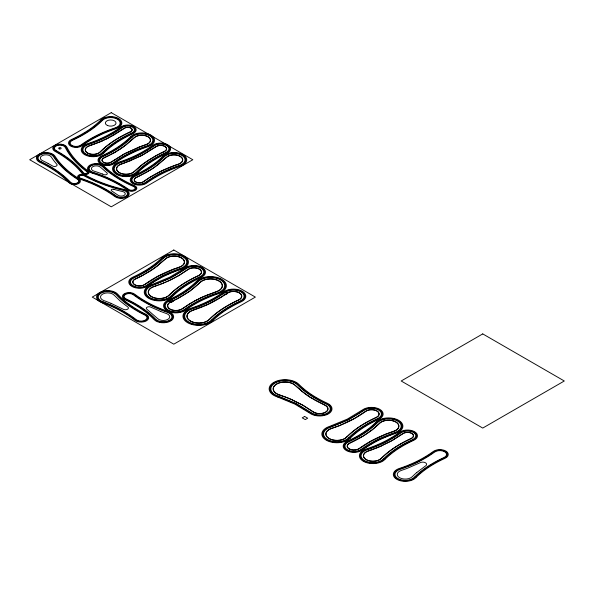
<?xml version="1.0" encoding="UTF-8"?>
<svg xmlns="http://www.w3.org/2000/svg" width="594" height="594" viewBox="0 0 594 594"><rect width="100%" height="100%" fill="white"/><g stroke="black" fill="none" stroke-linecap="round" stroke-linejoin="round"><path stroke-width="0.89" d="M157.403 265.897L165.117 259.095A10.38 5.992 0 0 1 181.482 257.818A10.38 5.992 0 0 1 179.269 267.27L172.661 269.49M157.254 266.008L151.359 270.344M157.343 165.318L166.498 157.41A8.62 4.975 0 0 1 180.093 156.356A8.62 4.975 0 0 1 178.252 164.196L174.235 165.585M156.898 165.481L152.25 168.852M154.158 145.857C143.874 153.341 132.269 158.895 120.203 162.86A11.835 6.831 0 0 0 117.679 173.634A11.835 6.831 0 0 0 136.345 172.178C144.706 163.736 155.056 157.521 165.8 152.576A8.286 4.782 0 0 0 166.513 145.441A8.286 4.782 0 0 0 154.158 145.857M187.867 269.698L179.447 275.208M123.641 146.785L134.289 137.793A8.62 4.975 0 0 1 147.876 136.731A8.62 4.975 0 0 1 146.042 144.58L145.025 144.914M123.403 146.948L121.748 148.099M225.52 294.349L227.012 293.288A8.227 4.752 0 0 1 239.271 292.879A8.227 4.752 0 0 1 238.565 299.955C227.999 305.13 217.56 311.137 209.251 319.624A11.962 6.905 0 0 1 190.399 321.094A11.962 6.905 0 0 1 192.946 310.209C204.291 306.727 215.295 301.492 224.94 294.587M153.98 268.577L165.281 259.147A10.202 5.888 0 0 1 181.356 257.893A10.202 5.888 0 0 1 179.18 267.174L178.542 267.389M153.408 268.807L142.278 275.653M153.965 167.716L166.342 157.358A8.799 5.079 0 0 1 180.22 156.281A8.799 5.079 0 0 1 178.349 164.293C165.867 168.109 154.024 174.005 143.51 181.734A5.249 3.029 0 0 1 135.677 181.994A5.249 3.029 0 0 1 136.13 177.472L137.288 176.938M121.51 148.262L120.292 149.072M153.49 167.879L150.46 169.988M120.04 149.235L118.243 150.371M151.032 270.552L148.708 272.015M151.745 169.023L146.28 172.46M221.577 296.985L226.863 293.221A8.405 4.856 0 0 1 239.404 292.805A8.405 4.856 0 0 1 238.677 300.037L237.882 300.408M149.346 159.511L141.186 165.273L134.229 171.488A9.407 5.435 0 0 1 119.401 172.646A9.407 5.435 0 0 1 121.399 164.078L123.908 163.231M149.703 159.444L158.242 154.418M220.923 297.245L207.722 304.403L193.228 310.12M117.983 150.534L115.978 151.589M149.963 170.144L139.575 175.846M150.757 176.73L143.369 181.667A5.071 2.925 0 0 1 135.811 181.92A5.071 2.925 0 0 1 136.249 177.554L146.013 172.609M363.127 436.137L372.26 429.856L379.692 423.27A10.202 5.888 0 0 1 395.767 422.015A10.202 5.888 0 0 1 393.599 431.303L384.689 434.556M189.894 303.66L182.328 308.687A8.227 4.752 0 0 1 170.062 309.095A8.227 4.752 0 0 1 170.775 302.012L171.042 301.893M151.099 176.678L162.013 170.797L173.842 165.852M190.214 303.616L194.676 300.92M148.099 272.23L140.563 276.544M362.518 436.352L349.718 443.065A6.831 3.943 0 0 0 349.131 448.945A6.831 3.943 0 0 0 359.311 448.604L371.205 441.075L384.556 434.734M116.276 151.418L126.128 144.773L134.133 137.741A8.799 5.079 0 0 1 148.003 136.657A8.799 5.079 0 0 1 146.131 144.669L142.523 145.782M191.045 302.97L182.469 308.746A8.405 4.856 0 0 1 169.936 309.17A8.405 4.856 0 0 1 170.664 301.93L176.507 299.094M116.149 151.641L109.994 154.9M115.889 151.789L114.063 152.844M178.943 275.356L177.279 276.455M191.394 302.91L196.525 299.933M178.252 275.906L187.994 269.438A7.618 4.396 0 0 1 199.354 269.06A7.618 4.396 0 0 1 198.693 275.616C187.89 280.583 177.487 286.843 169.075 295.329A11.167 6.452 0 0 1 151.463 296.703A11.167 6.452 0 0 1 153.846 286.538L158.049 285.09M177.792 276.017L174.539 277.947M113.803 152.992L105.079 157.321M176.715 276.626L170.857 279.811M156.17 155.517L143.845 163.424L134.393 171.54A9.593 5.539 0 0 1 119.268 172.72A9.593 5.539 0 0 1 121.31 163.989L130.027 160.944M156.482 155.494L161.434 152.821M195.04 300.861L200.572 297.921M177.183 298.879L189.961 291.09L200.245 282.402A11.776 6.801 0 0 1 218.815 280.955A11.776 6.801 0 0 1 216.305 291.669L204.73 296.176M141.691 275.824L135.298 278.942A6.831 3.943 0 0 0 134.712 284.823A6.831 3.943 0 0 0 144.899 284.481L157.945 276.321L172.52 269.676M173.908 278.133L169.995 280.227M196.822 299.918L202.368 297.089M158.539 154.41L163.142 152.012M108.665 137.763L124.272 128.245A4.462 2.576 0 0 1 130.925 128.022A4.462 2.576 0 0 1 130.539 131.861M109.355 155.368L103.92 157.856A5.249 3.029 0 0 0 103.467 162.377A5.249 3.029 0 0 0 111.293 162.11L123.812 154.225L137.711 147.728M108.487 137.994L106.512 138.966M140.243 276.707L136.724 278.423M139.286 175.98L137.578 176.804M161.791 152.784L164.293 151.477A5.858 3.386 0 0 0 164.798 146.436A5.858 3.386 0 0 0 156.059 146.725L140.845 156.029L124.309 162.971M106.222 139.107L102.02 140.904M170.263 279.96L168.845 280.769M200.854 297.928L204.418 296.176M237.518 300.438C227.16 305.309 217.196 311.397 209.095 319.572A11.776 6.801 0 0 1 190.526 321.02A11.776 6.801 0 0 1 193.035 310.298M169.112 280.509L162.541 283.494M105.049 157.469L104.032 157.937A5.071 2.925 0 0 0 103.594 162.303A5.071 2.925 0 0 0 111.152 162.051L124.933 153.482L139.664 146.963M163.417 152.012L164.404 151.559A6.044 3.49 0 0 0 164.924 146.362A6.044 3.49 0 0 0 155.918 146.659L143.726 154.366L130.168 160.759M136.397 278.571L135.417 279.024A6.645 3.839 0 0 0 134.838 284.749A6.645 3.839 0 0 0 144.75 284.422C154.93 277.027 166.365 271.406 178.311 267.59M171.302 301.767C181.727 296.748 191.877 290.637 200.089 282.35A11.962 6.905 0 0 1 218.941 280.88A11.962 6.905 0 0 1 216.394 291.758L209.511 294.216M130.539 131.861C119.446 136.962 108.776 143.384 100.134 152.101A8.012 4.626 0 0 1 87.504 153.089A8.012 4.626 0 0 1 89.211 145.797M168.555 280.903L167.679 281.304M202.651 297.097L207.893 294.728M167.382 281.437L166.498 281.831M381.452 445.864L392.708 440.154L402.791 433.635A6.044 3.49 0 0 1 411.798 433.33A6.044 3.49 0 0 1 411.278 438.535C400.326 443.57 389.79 449.91 381.266 458.516A9.593 5.539 0 0 1 366.142 459.689A9.593 5.539 0 0 1 368.183 450.965L378.623 447.208M102.272 140.793L113.365 135.387L124.413 128.304A4.277 2.473 0 0 1 130.799 128.096A4.277 2.473 0 0 1 130.428 131.779C119.32 136.887 108.628 143.325 99.978 152.049A7.833 4.522 0 0 1 87.63 153.014A7.833 4.522 0 0 1 89.3 145.886L100.995 141.483M381.318 446.049L373.633 449.049M102.168 140.971L100.995 141.35M101.871 141.097L95.233 143.674M165.808 282.128L165.347 282.328M164.805 282.432L159.452 284.697M378.764 447.022L391.067 441.223L402.932 433.702A5.858 3.386 0 0 1 411.672 433.405A5.858 3.386 0 0 1 411.167 438.454C400.2 443.495 389.649 449.844 381.103 458.464A9.407 5.435 0 0 1 366.268 459.615A9.407 5.435 0 0 1 368.273 451.054L373.247 449.324M340.54 425.081L353.92 418.718L365.592 411.315A7.618 4.396 0 0 1 376.952 410.937A7.618 4.396 0 0 1 376.299 417.493C365.496 422.468 355.093 428.72 346.673 437.214A11.167 6.452 0 0 1 329.069 438.587A11.167 6.452 0 0 1 331.445 428.415L338.112 426.046M340.377 425.274L338.758 425.92M162.311 283.59L161.835 283.776M208.167 294.75L209.244 294.327M137.853 147.542L142.122 146.05M161.323 283.85L158.969 284.875M140.05 146.688L144.617 145.181M94.862 143.815L94.119 144.09M158.873 284.786L155.212 286.204M93.748 144.223L92.998 144.498M92.627 144.632L91.87 144.891M91.491 145.025L90.734 145.285M90.355 145.411L89.59 145.671M154.893 286.315L153.935 286.627A10.989 6.341 0 0 0 151.596 296.629A10.989 6.341 0 0 0 168.919 295.277C177.346 286.776 187.763 280.509 198.582 275.534A7.44 4.292 0 0 0 201.359 272.639L201.381 272.483A7.44 4.292 0 0 0 199.391 269.231L198.931 268.971A7.44 4.292 0 0 0 194.78 267.901L194.468 267.887A7.44 4.292 0 0 0 188.135 269.505M279.425 394.965L285.855 397.141M280.353 395.151L279.143 394.869A11.962 6.905 0 0 1 276.596 383.984A11.962 6.905 0 0 1 295.448 385.461L296.421 386.427M280.539 395.337L289.07 398.426M286.026 397.327L291.699 399.547M289.233 398.619L292.478 399.888M291.847 399.74L302.465 404.915L313.201 411.798A8.227 4.752 0 0 0 325.467 412.206A8.227 4.752 0 0 0 324.762 405.123L317.634 401.611M292.627 400.089L303.244 405.502L313.06 411.857A8.405 4.856 0 0 0 325.601 412.281A8.405 4.856 0 0 0 324.873 405.041L310.447 397.468M317.144 401.351L314.271 399.755M314.159 399.547L307.989 395.871M310.239 397.334L309.6 396.926M309.578 396.755L301.745 391.305M307.796 395.745L304.677 393.555M304.692 393.391L295.292 385.513A11.776 6.801 0 0 0 276.722 384.058A11.776 6.801 0 0 0 279.232 394.78M301.745 391.127L296.584 386.59M131.489 136.88C123.121 145.322 112.778 151.537 102.034 156.482A8.286 4.782 0 0 0 101.322 163.617A8.286 4.782 0 0 0 113.677 163.202C123.96 155.717 135.566 150.163 147.631 146.198A11.835 6.831 0 0 0 150.156 135.425A11.835 6.831 0 0 0 131.489 136.88M138.001 172.483L137.823 172.661A13.536 7.819 0 0 1 116.476 174.332A13.536 7.819 0 0 1 119.364 162.006C131.252 158.101 142.686 152.621 152.829 145.248A9.987 5.762 0 0 1 167.716 144.75A9.987 5.762 0 0 1 166.855 153.341C156.341 158.182 146.213 164.256 138.001 172.483M163.706 156.497C155.338 164.939 144.988 171.154 134.251 176.099A8.286 4.782 0 0 0 133.531 183.234A8.286 4.782 0 0 0 145.886 182.818C156.177 175.334 167.783 169.78 179.841 165.815A11.835 6.831 0 0 0 182.365 155.041A11.835 6.831 0 0 0 163.706 156.497M171.183 295.812L171.027 295.975A13.417 7.744 0 0 1 149.874 297.624A13.417 7.744 0 0 1 152.732 285.41L170.797 277.999L186.234 268.629A9.868 5.695 0 0 1 187.763 267.738L188.038 267.619A9.868 5.695 0 0 1 202.302 269.127L202.48 269.297A9.868 5.695 0 0 1 201.849 275.594L201.7 275.705A9.868 5.695 0 0 1 200.089 276.633C189.56 281.482 179.418 287.563 171.183 295.812M171.874 296.042L171.711 296.198A14.204 8.205 0 0 1 149.317 297.943A14.204 8.205 0 0 1 152.346 285.016C164.167 281.133 175.534 275.683 185.618 268.347A10.655 6.148 0 0 1 201.5 267.82A10.655 6.148 0 0 1 200.579 276.99C190.117 281.801 180.049 287.845 171.874 296.042M172.661 296.302L172.505 296.458A15.117 8.724 0 0 1 148.678 298.314A15.117 8.724 0 0 1 151.893 284.556L169.684 277.257L184.897 268.02A11.561 6.675 0 0 1 202.146 267.449A11.561 6.675 0 0 1 201.143 277.405C190.771 282.18 180.769 288.172 172.661 296.302M198.136 281.704C189.932 289.983 179.796 296.072 169.268 300.913A10.655 6.148 0 0 0 168.347 310.083A10.655 6.148 0 0 0 184.237 309.556C194.312 302.22 205.68 296.77 217.501 292.887A14.204 8.205 0 0 0 220.53 279.96A14.204 8.205 0 0 0 198.136 281.704M211.36 320.107L211.204 320.263A14.204 8.205 0 0 1 188.81 322.007A14.204 8.205 0 0 1 191.84 309.08C203.66 305.197 215.028 299.755 225.104 292.419A10.655 6.148 0 0 1 240.993 291.884A10.655 6.148 0 0 1 240.073 301.054C229.618 305.873 219.535 311.909 211.36 320.107M212.838 320.589L212.682 320.745A15.904 9.185 0 0 1 187.607 322.705A15.904 9.185 0 0 1 191.001 308.227C202.643 304.403 213.847 299.034 223.775 291.81A12.355 7.135 0 0 1 242.196 291.194A12.355 7.135 0 0 1 241.127 301.826C230.821 306.571 220.894 312.518 212.838 320.589M346.681 436.998L346.517 437.162A10.989 6.341 0 0 1 329.195 438.513A10.989 6.341 0 0 1 331.534 428.512C343.614 424.472 355.383 418.97 365.733 411.382A7.44 4.292 0 0 1 370.753 409.778L371.027 409.763A7.44 4.292 0 0 1 376.655 410.914L377.101 411.182A7.44 4.292 0 0 1 378.957 413.58L378.987 413.758A7.44 4.292 0 0 1 376.18 417.411C365.429 422.356 355.078 428.571 346.681 436.998M348.789 437.689L348.626 437.852A13.417 7.744 0 0 1 327.48 439.501A13.417 7.744 0 0 1 330.338 427.286L348.396 419.876L363.832 410.513A9.868 5.695 0 0 1 365.369 409.615L365.637 409.496A9.868 5.695 0 0 1 376.544 409.132L376.841 409.236A9.868 5.695 0 0 1 379.455 417.471L379.239 417.627A9.868 5.695 0 0 1 377.687 418.51C367.159 423.359 357.016 429.44 348.789 437.689M349.472 437.919L349.317 438.075A14.204 8.205 0 0 1 326.923 439.82A14.204 8.205 0 0 1 329.945 426.893C341.765 423.01 353.133 417.567 363.216 410.231A10.655 6.148 0 0 1 379.098 409.697A10.655 6.148 0 0 1 378.178 418.867C367.723 423.678 357.647 429.722 349.472 437.919M350.26 438.179L350.104 438.335A15.117 8.724 0 0 1 326.277 440.199A15.117 8.724 0 0 1 329.499 426.44L347.282 419.134L362.503 409.905A11.561 6.675 0 0 1 379.744 409.325A11.561 6.675 0 0 1 378.749 419.282C368.369 424.057 358.375 430.049 350.26 438.179M383.397 458.969L383.212 459.155A11.835 6.831 0 0 1 364.553 460.61A11.835 6.831 0 0 1 367.077 449.836C379.135 445.871 390.748 440.317 401.032 432.826A8.286 4.782 0 0 1 413.387 432.417A8.286 4.782 0 0 1 412.674 439.553C402.004 444.453 391.736 450.623 383.397 458.969M384.875 459.459L384.697 459.637A13.536 7.819 0 0 1 363.35 461.3A13.536 7.819 0 0 1 366.238 448.982C378.126 445.077 389.56 439.597 399.695 432.217A9.987 5.762 0 0 1 414.59 431.719A9.987 5.762 0 0 1 413.728 440.317C403.215 445.158 393.087 451.225 384.875 459.459M100.973 119.862C92.56 128.349 82.158 134.608 71.354 139.575A7.618 4.396 0 0 0 70.701 146.131A7.618 4.396 0 0 0 82.054 145.753C92.404 138.224 104.076 132.64 116.209 128.653A11.167 6.452 0 0 0 118.585 118.488A11.167 6.452 0 0 0 100.973 119.862M101.767 120.122C93.288 128.675 82.811 134.979 71.919 139.984A6.705 3.876 0 0 0 71.339 145.76A6.705 3.876 0 0 0 81.341 145.426C91.766 137.838 103.527 132.21 115.756 128.193A10.261 5.925 0 0 0 117.939 118.859A10.261 5.925 0 0 0 101.767 120.122M102.45 120.344C93.919 128.957 83.368 135.306 72.409 140.34A5.918 3.415 0 0 0 71.896 145.441A5.918 3.415 0 0 0 80.725 145.144C91.216 137.504 103.059 131.846 115.362 127.799A9.467 5.465 0 0 0 117.382 119.179A9.467 5.465 0 0 0 102.45 120.344M102.331 152.502L102.086 152.747A10.261 5.925 0 0 1 85.915 154.009A10.261 5.925 0 0 1 88.098 144.669C100.327 140.652 112.088 135.024 122.513 127.435A6.705 3.876 0 0 1 132.514 127.101A6.705 3.876 0 0 1 131.935 132.878C121.146 137.838 110.774 144.067 102.331 152.502M103.044 152.695L102.777 152.97A11.048 6.378 0 0 1 85.358 154.329A11.048 6.378 0 0 1 87.712 144.275C99.851 140.281 111.538 134.69 121.896 127.153A7.499 4.329 0 0 1 133.071 126.782A7.499 4.329 0 0 1 132.425 133.234C121.725 138.157 111.427 144.335 103.044 152.695M103.802 152.992L103.564 153.23A11.962 6.905 0 0 1 84.712 154.7A11.962 6.905 0 0 1 87.259 143.815C99.309 139.857 110.907 134.303 121.176 126.826A8.405 4.856 0 0 1 133.717 126.411A8.405 4.856 0 0 1 132.989 133.643C122.364 138.536 112.125 144.676 103.802 152.992M130.695 136.62C122.394 144.995 112.132 151.166 101.47 156.066A9.2 5.309 0 0 0 100.676 163.989A9.2 5.309 0 0 0 114.39 163.528C124.592 156.096 136.108 150.586 148.077 146.651A12.749 7.358 0 0 0 150.794 135.046A12.749 7.358 0 0 0 130.695 136.62M132.18 137.103C123.752 145.604 113.343 151.864 102.524 156.838A7.499 4.329 0 0 0 101.878 163.291A7.499 4.329 0 0 0 113.06 162.919C123.411 155.383 135.098 149.792 147.238 145.797A11.048 6.378 0 0 0 149.591 135.744A11.048 6.378 0 0 0 132.18 137.103M137.266 172.163L137.028 172.401A12.63 7.291 0 0 1 117.122 173.96A12.63 7.291 0 0 1 119.81 162.466C131.794 158.524 143.325 153.007 153.542 145.575A9.073 5.242 0 0 1 167.07 145.122A9.073 5.242 0 0 1 166.29 152.933C155.717 157.796 145.537 163.899 137.266 172.163M162.912 156.237C154.603 164.612 144.342 170.782 133.687 175.683A9.2 5.309 0 0 0 132.893 183.605A9.2 5.309 0 0 0 146.607 183.145C156.809 175.713 168.325 170.203 180.294 166.268A12.749 7.358 0 0 0 183.011 154.67A12.749 7.358 0 0 0 162.912 156.237M164.39 156.719C155.962 165.221 145.552 171.48 134.741 176.455A7.499 4.329 0 0 0 134.096 182.907A7.499 4.329 0 0 0 145.27 182.536C155.621 175 167.308 169.409 179.455 165.414A11.048 6.378 0 0 0 181.809 155.361A11.048 6.378 0 0 0 164.39 156.719M161.687 257.974C153.497 266.238 143.369 272.319 132.856 277.16A10.774 6.222 0 0 0 131.92 286.434A10.774 6.222 0 0 0 147.988 285.9C158.056 278.571 169.416 273.129 181.222 269.253A14.323 8.271 0 0 0 184.274 256.207A14.323 8.271 0 0 0 161.687 257.974M162.481 258.234C154.217 266.558 144.023 272.698 133.42 277.569A9.868 5.695 0 0 0 132.566 286.063A9.868 5.695 0 0 0 147.275 285.573L162.711 276.203L180.769 268.792A13.417 7.744 0 0 0 183.628 256.578A13.417 7.744 0 0 0 162.481 258.234M163.164 258.457C154.856 266.847 144.58 273.017 133.91 277.925A9.073 5.242 0 0 0 133.123 285.744A9.073 5.242 0 0 0 146.659 285.291C156.875 277.851 168.399 272.334 180.383 268.399A12.63 7.291 0 0 0 183.071 256.905A12.63 7.291 0 0 0 163.164 258.457M196.659 281.222C188.573 289.375 178.586 295.374 168.213 300.148A12.355 7.135 0 0 0 167.144 310.781A12.355 7.135 0 0 0 185.566 310.165C195.493 302.94 206.697 297.572 218.34 293.74A15.904 9.185 0 0 0 221.733 279.269A15.904 9.185 0 0 0 196.659 281.222M197.446 281.482C189.3 289.701 179.232 295.745 168.778 300.557A11.442 6.608 0 0 0 167.79 310.41A11.442 6.608 0 0 0 184.853 309.838C194.862 302.554 206.155 297.141 217.894 293.288A14.991 8.658 0 0 0 221.087 279.64A14.991 8.658 0 0 0 197.446 281.482M212.103 320.277L211.895 320.485A14.991 8.658 0 0 1 188.253 322.334A14.991 8.658 0 0 1 191.446 308.687C203.185 304.826 214.479 299.421 224.487 292.129A11.442 6.608 0 0 1 241.55 291.565A11.442 6.608 0 0 1 240.563 301.41C230.197 306.185 220.211 312.169 212.103 320.277M376.106 422.096C367.909 430.36 357.781 436.442 347.267 441.283A10.774 6.222 0 0 0 346.339 450.556A10.774 6.222 0 0 0 362.407 450.022C372.468 442.693 383.828 437.251 395.634 433.375A14.323 8.271 0 0 0 398.685 420.329A14.323 8.271 0 0 0 376.106 422.096M376.893 422.356C368.629 430.687 358.434 436.82 347.832 441.691A9.868 5.695 0 0 0 346.978 450.185A9.868 5.695 0 0 0 361.687 449.695L377.123 440.332L395.188 432.915A13.417 7.744 0 0 0 398.047 420.708A13.417 7.744 0 0 0 376.893 422.356M377.584 422.579C369.268 430.969 358.991 437.139 348.322 442.055A9.073 5.242 0 0 0 347.542 449.866A9.073 5.242 0 0 0 361.07 449.413C371.287 441.973 382.811 436.456 394.795 432.521A12.63 7.291 0 0 0 397.49 421.027A12.63 7.291 0 0 0 377.584 422.579M379.536 423.218C371.012 431.704 360.729 438.186 349.829 443.154A6.645 3.839 0 0 0 349.257 448.871A6.645 3.839 0 0 0 359.17 448.544C369.609 440.897 381.415 435.32 393.688 431.393A10.38 5.992 0 0 0 395.901 421.94A10.38 5.992 0 0 0 379.536 423.218M384.14 459.14L383.902 459.377A12.63 7.291 0 0 1 363.996 460.929A12.63 7.291 0 0 1 366.684 449.435C378.668 445.5 390.199 439.983 400.408 432.543A9.073 5.242 0 0 1 413.944 432.098A9.073 5.242 0 0 1 413.157 439.909C402.591 444.772 392.411 450.876 384.14 459.14M414.426 477.131L414.189 477.376A10.261 5.925 0 0 1 398.01 478.638A10.261 5.925 0 0 1 400.2 469.297C412.422 465.28 424.19 459.652 434.608 452.071A6.705 3.876 0 0 1 444.609 451.737A6.705 3.876 0 0 1 444.037 457.506C433.249 462.466 422.869 468.703 414.426 477.131M415.147 477.324L414.872 477.598A11.048 6.378 0 0 1 397.453 478.957A11.048 6.378 0 0 1 399.807 468.904C411.954 464.916 423.641 459.325 433.991 451.789A7.499 4.329 0 0 1 445.173 451.41A7.499 4.329 0 0 1 444.527 457.863C433.82 462.785 423.529 468.963 415.147 477.324M415.904 477.621L415.666 477.858A11.962 6.905 0 0 1 396.814 479.336A11.962 6.905 0 0 1 399.361 468.451C411.412 464.486 423.002 458.939 433.278 451.462A8.405 4.856 0 0 1 445.812 451.039A8.405 4.856 0 0 1 445.092 458.278C434.459 463.171 424.22 469.312 415.904 477.621M416.721 472.549L416.394 472.839A113.588 65.578 0 0 0 412.236 476.737A8.012 4.626 0 0 1 399.599 477.725A8.012 4.626 0 0 1 401.306 470.426A113.432 65.489 0 0 0 407.328 468.302L420.106 462.726A3.868 2.235 0 0 1 425.386 462.726A3.868 2.235 0 0 1 425.742 465.77L416.721 472.549M111.256 112.645L29.7 159.734L111.256 206.816L192.812 159.734L111.256 112.645M173.804 250.007L92.248 297.097L173.804 344.178L255.361 297.097L173.804 250.007M170.114 299.183L167.694 300.586L171.072 302.539L173.5 301.143L170.114 299.183M224.539 291.506L222.119 292.909L225.356 294.78L227.784 293.377L224.539 291.506M304.633 416.446L302.212 417.849L305.264 419.609L307.685 418.206L304.633 416.446M482.744 333.902L401.188 380.992L482.744 428.074L564.3 380.992L482.744 333.902M124.131 189.449C110.551 186.375 97.305 181.645 85.068 174.978A4.462 2.576 0 0 0 78.43 175.312A4.462 2.576 0 0 0 79.767 179.076C92.189 183.264 104.292 188.781 114.88 196.599A8.012 4.626 0 0 0 127.628 196.525A8.012 4.626 0 0 0 124.131 189.449M123.797 189.939C110.113 186.843 96.77 182.076 84.445 175.356A3.549 2.049 0 0 0 79.158 175.624A3.549 2.049 0 0 0 80.22 178.623C92.738 182.841 104.938 188.395 115.6 196.272A7.106 4.099 0 0 0 126.901 196.213A7.106 4.099 0 0 0 123.797 189.939M123.507 190.362C109.742 187.244 96.31 182.455 83.903 175.69A2.762 1.596 0 0 0 79.789 175.898A2.762 1.596 0 0 0 80.621 178.23C93.213 182.477 105.494 188.068 116.224 195.99A6.311 3.646 0 0 0 126.27 195.938A6.311 3.646 0 0 0 123.507 190.362M113.959 189.36L113.558 189.241A1.76 1.017 0 0 0 111.546 189.59A1.76 1.017 0 0 0 111.538 190.8L117.998 195.196A4.069 2.346 0 0 0 124.465 195.159A4.069 2.346 0 0 0 122.691 191.572A117.768 67.998 0 0 1 113.959 189.36M93.392 172.423L92.887 172.26A7.106 4.099 0 0 1 91.142 165.815A7.106 4.099 0 0 1 102.368 166.558C111.368 175.223 122.342 181.571 133.724 186.583A3.549 2.049 0 0 1 134.14 189.635A3.549 2.049 0 0 1 128.839 189.523C118.028 181.979 105.94 176.396 93.392 172.423M92.894 172.78L92.508 172.661A7.893 4.559 0 0 1 90.57 165.503A7.893 4.559 0 0 1 103.044 166.32C111.991 174.933 122.899 181.237 134.199 186.219A4.344 2.502 0 0 1 134.704 189.954A4.344 2.502 0 0 1 128.23 189.813C117.456 182.291 105.398 176.73 92.894 172.78M92.575 173.285L92.077 173.121A8.799 5.079 0 0 1 89.917 165.139A8.799 5.079 0 0 1 103.831 166.053C112.704 174.599 123.53 180.858 134.749 185.803A5.249 3.029 0 0 1 135.365 190.318A5.249 3.029 0 0 1 127.524 190.147C116.87 182.707 104.945 177.198 92.575 173.285M278.304 396.087L278.029 395.998A14.204 8.205 0 0 1 275.007 383.071A14.204 8.205 0 0 1 297.401 384.815C305.598 393.094 315.748 399.183 326.269 404.024A10.655 6.148 0 0 1 327.183 413.194A10.655 6.148 0 0 1 311.301 412.667L295.99 403.371L278.304 396.087M278.007 396.517L277.643 396.398A14.991 8.658 0 0 1 274.45 382.751A14.991 8.658 0 0 1 298.084 384.593C306.229 392.812 316.305 398.856 326.759 403.668A11.442 6.608 0 0 1 327.747 413.521A11.442 6.608 0 0 1 310.684 412.949L295.552 403.757L278.007 396.517M277.732 397.03L277.19 396.851A15.904 9.185 0 0 1 273.804 382.373A15.904 9.185 0 0 1 298.879 384.333C306.957 392.486 316.951 398.485 327.324 403.259A12.355 7.135 0 0 1 328.385 413.892A12.355 7.135 0 0 1 309.971 413.276L294.869 404.113L277.732 397.03M168.54 311.612C156.452 307.506 144.839 301.789 134.6 294.112A6.831 3.943 0 0 0 124.428 293.688A6.831 3.943 0 0 0 124.874 299.569C135.603 304.655 145.924 311.041 154.18 319.669A10.38 5.992 0 0 0 170.515 321.079A10.38 5.992 0 0 0 168.54 311.612M168.08 312.065C155.895 307.93 144.194 302.168 133.88 294.431A5.918 3.415 0 0 0 125.067 294.067A5.918 3.415 0 0 0 125.445 299.161C136.264 304.291 146.659 310.721 154.982 319.416A9.467 5.465 0 0 0 169.877 320.701A9.467 5.465 0 0 0 168.08 312.065M167.679 312.459C155.42 308.293 143.637 302.495 133.256 294.713A5.131 2.963 0 0 0 125.616 294.394A5.131 2.963 0 0 0 125.943 298.812C136.828 303.972 147.297 310.447 155.673 319.193A8.68 5.012 0 0 0 169.327 320.374A8.68 5.012 0 0 0 167.679 312.459M103.156 301.863L102.74 301.707A9.467 5.465 0 0 1 101.24 293.057A9.467 5.465 0 0 1 116.09 294.52C124.116 303.319 134.296 309.868 144.914 315.11A5.918 3.415 0 0 1 145.114 320.211A5.918 3.415 0 0 1 136.316 319.743C126.373 311.961 115.013 306.118 103.156 301.863M102.74 302.249L102.324 302.101A10.261 5.925 0 0 1 100.705 292.723A10.261 5.925 0 0 1 116.788 294.305C124.762 303.044 134.875 309.556 145.426 314.761A6.705 3.876 0 0 1 145.656 320.545A6.705 3.876 0 0 1 135.677 320.01C125.802 312.281 114.516 306.474 102.74 302.249M102.257 302.695L101.849 302.546A11.167 6.452 0 0 1 100.082 292.337A11.167 6.452 0 0 1 117.597 294.067C125.512 302.74 135.551 309.192 146.013 314.36A7.618 4.396 0 0 1 146.28 320.931A7.618 4.396 0 0 1 134.949 320.322C125.148 312.652 113.944 306.89 102.257 302.695M102.309 173.997L102.094 173.916A116.981 67.538 0 0 0 93.956 171.124A4.856 2.807 0 0 1 92.761 166.714A4.856 2.807 0 0 1 100.438 167.218L106.809 172.75A2.19 1.27 0 0 1 106.705 174.436A2.19 1.27 0 0 1 103.794 174.569L102.309 173.997M160.588 311.412L150.386 306.964A2.695 1.552 0 0 0 147.149 307.187A2.695 1.552 0 0 0 146.659 309.051L157.64 318.57A6.437 3.713 0 0 0 167.768 319.446A6.437 3.713 0 0 0 166.543 313.58A114.984 66.387 0 0 1 160.588 311.412M111.056 303.363L110.566 303.163A114.375 66.038 0 0 0 103.913 300.609A7.225 4.173 0 0 1 102.769 294.008A7.225 4.173 0 0 1 114.1 295.121L120.426 301.262L127.881 307.024A3.015 1.737 0 0 1 127.443 309.274A3.015 1.737 0 0 1 123.522 309.37L111.056 303.363M41.32 161.761L40.986 161.605A7.893 4.559 0 0 1 41.372 154.358A7.893 4.559 0 0 1 53.371 156.497C59.43 165.964 68.228 173.359 77.614 179.373A4.344 2.51 0 0 1 76.916 183.101A4.344 2.51 0 0 1 70.597 182.269C62.296 173.604 52.138 166.877 41.32 161.761M40.823 162.11L40.489 161.954A8.68 5.012 0 0 1 40.912 153.987A8.68 5.012 0 0 1 54.106 156.341C60.143 165.748 68.867 173.092 78.2 179.069A5.131 2.963 0 0 1 77.376 183.472A5.131 2.963 0 0 1 69.906 182.492C61.657 173.879 51.567 167.196 40.823 162.11M40.244 162.518L39.909 162.362A9.593 5.539 0 0 1 40.385 153.556A9.593 5.539 0 0 1 54.967 156.163C60.937 165.496 69.617 172.78 78.876 178.72A6.044 3.49 0 0 1 77.903 183.895A6.044 3.49 0 0 1 69.104 182.744C60.922 174.198 50.906 167.567 40.244 162.518M48.188 163.499L47.765 163.268A115.778 66.84 0 0 0 42.397 160.595A5.643 3.26 0 0 1 42.679 155.413A5.643 3.26 0 0 1 51.262 156.942A115.971 66.951 0 0 0 54.336 161.301L56.898 164.39A2.599 1.5 0 0 1 56.014 166.194A2.599 1.5 0 0 1 52.769 166.09L48.188 163.499M56.43 150.772L56.148 150.616A5.524 3.193 0 0 1 57.061 145.567A5.524 3.193 0 0 1 65.251 147.416C70.166 157.276 78.178 165.221 86.932 171.725A1.975 1.136 0 0 1 86.405 173.403A1.975 1.136 0 0 1 83.583 172.906C76.24 163.699 66.721 156.408 56.43 150.772M55.925 151.121L55.606 150.95A6.311 3.646 0 0 1 56.653 145.181A6.311 3.646 0 0 1 66.008 147.297C70.894 157.091 78.854 164.983 87.556 171.451A2.762 1.596 0 0 1 86.813 173.79A2.762 1.596 0 0 1 82.87 173.092C75.579 163.959 66.134 156.719 55.925 151.121M55.257 151.485L54.982 151.329A7.225 4.173 0 0 1 56.178 144.736A7.225 4.173 0 0 1 66.884 147.149C71.733 156.868 79.633 164.709 88.276 171.124A3.675 2.124 0 0 1 87.288 174.242A3.675 2.124 0 0 1 82.039 173.314C74.799 164.234 65.407 157.039 55.257 151.485M59.296 148.894A1.218 0.698 0 0 0 61.152 148.314A1.218 0.698 0 0 0 59.363 147.676A1.218 0.698 0 0 0 59.296 148.894M107.648 125.586A5.346 3.089 0 0 0 116.016 123.292A5.346 3.089 0 0 0 108.398 120.255A5.346 3.089 0 0 0 107.648 125.586"/></g></svg>
